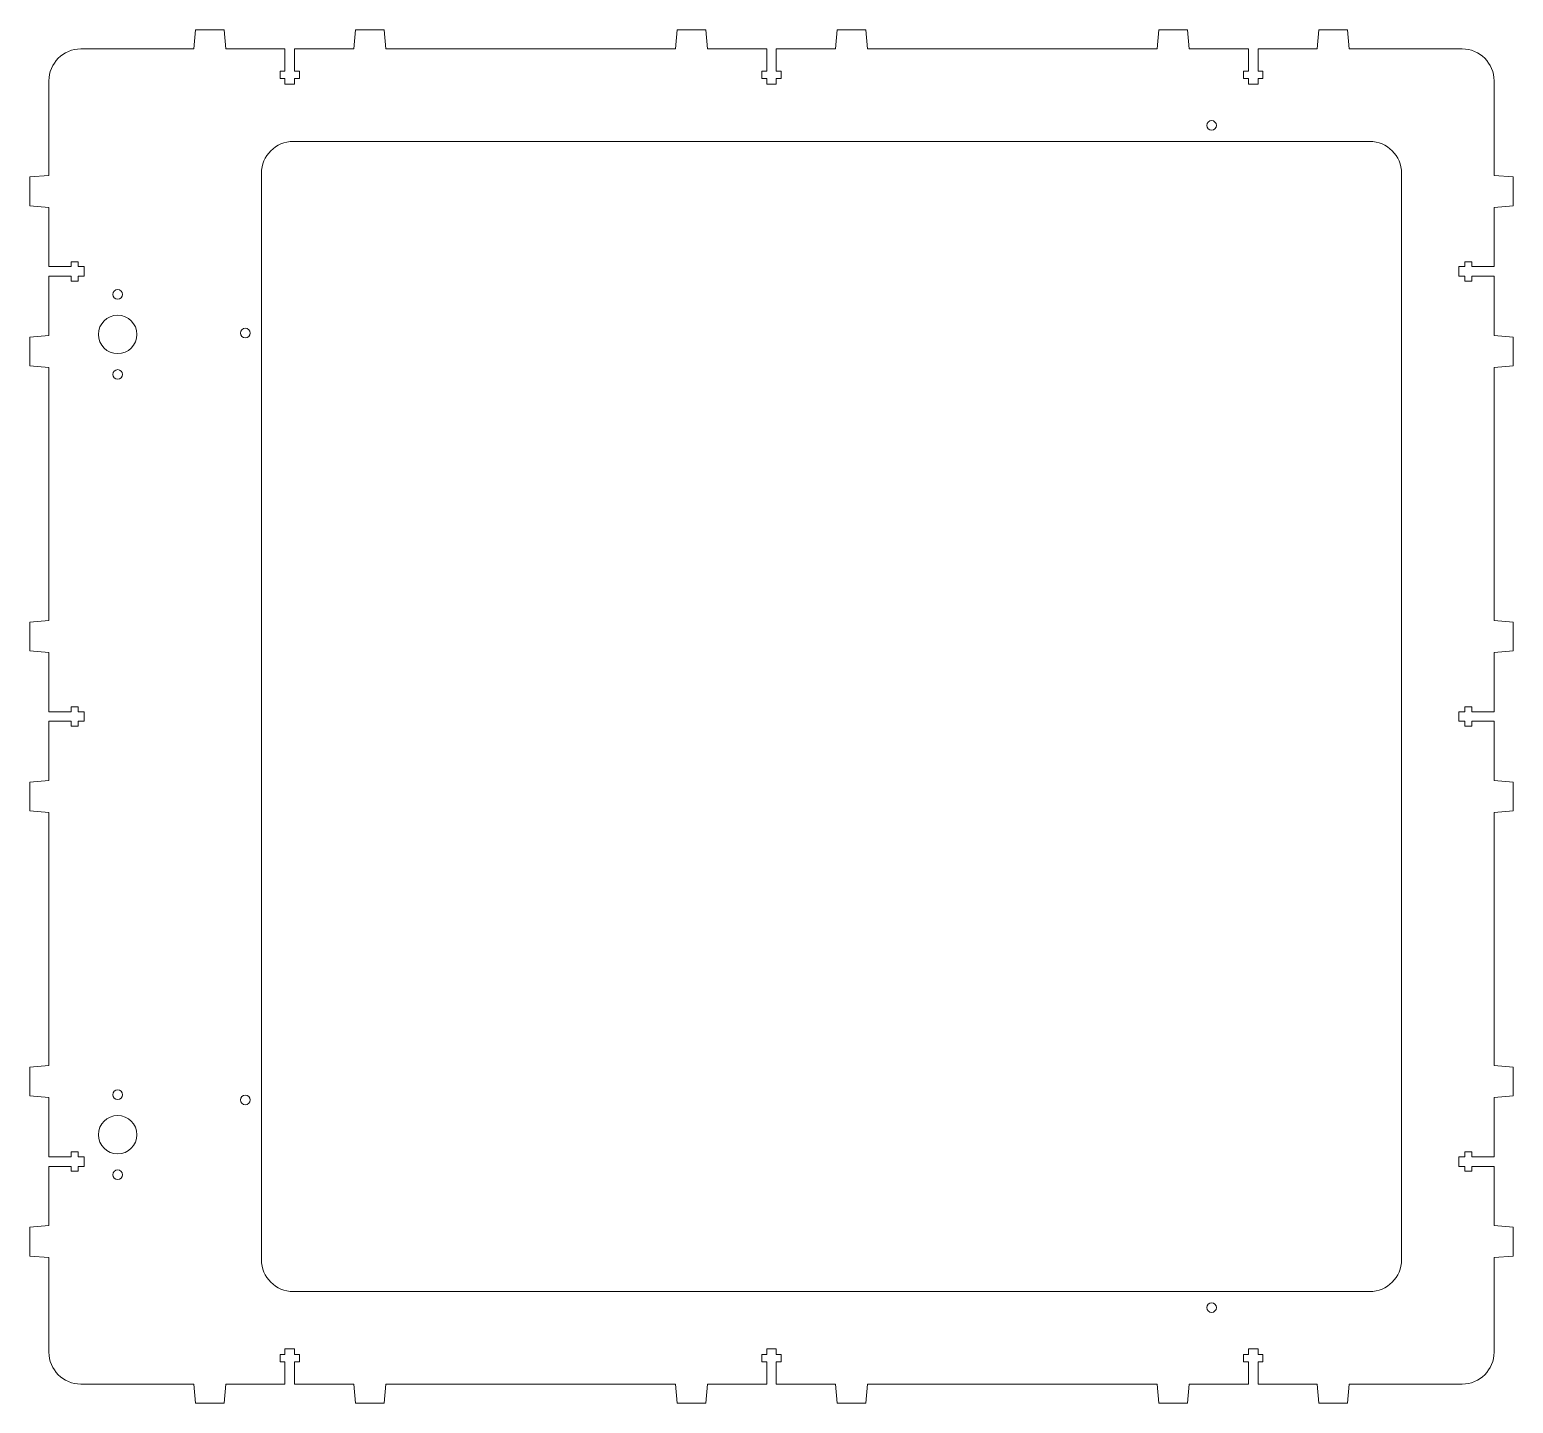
# Model space of a CAD drawing. Header units: millimetres. Extents: x -232 to 232, y -215 to 215.
import ezdxf

# ---------------------------------------------------------------- set-up
doc = ezdxf.new("R2010")
doc.units = ezdxf.units.MM

msp = doc.modelspace()

# ---------------------------------------------------------------- linework, layer by layer
at = {"color": 7, "linetype": 'Continuous', "lineweight": 15}
for p, q in [((-180.02, 214.55), (-180.52, 208.55)), ((-171.02, 214.55), (-180.02, 214.55)), ((-170.52, 208.55), (-171.02, 214.55)), ((-130.02, 214.55), (-130.52, 208.55)), ((-121.02, 214.55), (-130.02, 214.55)), ((-120.52, 208.55), (-121.02, 214.55)), ((-29.5, 214.55), (-30, 208.55)), ((-20.5, 214.55), (-29.5, 214.55)), ((-20, 208.55), (-20.5, 214.55)), ((20.5, 214.55), (20, 208.55)), ((20.5, 214.55), (29.5, 214.55)), ((30, 208.55), (29.5, 214.55)), ((121.02, 214.55), (120.52, 208.55)), ((121.02, 214.55), (130.02, 214.55)), ((130.52, 208.55), (130.02, 214.55)), ((171.02, 214.55), (170.52, 208.55)), ((171.02, 214.55), (180.02, 214.55)), ((180.52, 208.55), (180.02, 214.55)), ((-180.52, 208.55), (-215.78, 208.55)), ((-152.02, 208.55), (-170.52, 208.55)), ((-152.02, 208.55), (-152.02, 201.55)), ((-130.52, 208.55), (-149.02, 208.55)), ((-149.02, 201.55), (-149.02, 208.55)), ((-30, 208.55), (-120.52, 208.55)), ((-1.5, 208.55), (-20, 208.55)), ((-1.5, 208.55), (-1.5, 201.55)), ((1.5, 208.55), (20, 208.55)), ((1.5, 208.55), (1.5, 201.55)), ((30, 208.55), (120.52, 208.55)), ((130.52, 208.55), (149.02, 208.55)), ((149.02, 201.55), (149.02, 208.55)), ((152.02, 208.55), (170.52, 208.55)), ((152.02, 208.55), (152.02, 201.55)), ((180.52, 208.55), (215.78, 208.55)), ((-153.52, 201.55), (-153.52, 199.35)), ((-152.02, 201.55), (-153.52, 201.55)), ((-153.52, 199.35), (-152.02, 199.35)), ((-152.02, 199.35), (-152.02, 197.55)), ((-147.52, 201.55), (-149.02, 201.55)), ((-149.02, 199.35), (-147.52, 199.35)), ((-149.02, 197.55), (-149.02, 199.35)), ((-147.52, 199.35), (-147.52, 201.55)), ((-3, 201.55), (-3, 199.35)), ((-1.5, 201.55), (-3, 201.55)), ((-3, 199.35), (-1.5, 199.35)), ((-1.5, 199.35), (-1.5, 197.55)), ((1.5, 201.55), (3, 201.55)), ((3, 199.35), (1.5, 199.35)), ((1.5, 199.35), (1.5, 197.55)), ((3, 201.55), (3, 199.35)), ((147.52, 199.35), (147.52, 201.55)), ((147.52, 201.55), (149.02, 201.55)), ((149.02, 199.35), (147.52, 199.35)), ((149.02, 197.55), (149.02, 199.35)), ((152.02, 201.55), (153.52, 201.55)), ((153.52, 199.35), (152.02, 199.35)), ((152.02, 199.35), (152.02, 197.55)), ((153.52, 201.55), (153.52, 199.35)), ((-225.78, 198.55), (-225.78, 169.03)), ((-152.02, 197.55), (-149.02, 197.55)), ((-1.5, 197.55), (1.5, 197.55)), ((152.02, 197.55), (149.02, 197.55)), ((225.78, 198.55), (225.78, 169.03)), ((186.88, 179.65), (-149.38, 179.65)), ((-225.78, 169.03), (-231.78, 168.53)), ((-231.78, 168.53), (-231.78, 159.53)), ((-159.38, 169.65), (-159.38, -169.65)), ((196.88, -169.65), (196.88, 169.65)), ((231.78, 168.53), (225.78, 169.03)), ((231.78, 168.53), (231.78, 159.53)), ((-231.78, 159.53), (-225.78, 159.03)), ((-225.78, 159.03), (-225.78, 140.53)), ((225.78, 159.03), (231.78, 159.53)), ((225.78, 159.03), (225.78, 140.53)), ((-225.78, 140.53), (-218.78, 140.53)), ((-218.78, 140.53), (-218.78, 142.03)), ((-218.78, 142.03), (-216.58, 142.03)), ((-216.58, 142.03), (-216.58, 140.53)), ((-216.58, 140.53), (-214.78, 140.53)), ((-214.78, 140.53), (-214.78, 137.53)), ((214.78, 140.53), (214.78, 137.53)), ((216.58, 140.53), (214.78, 140.53)), ((216.58, 142.03), (216.58, 140.53)), ((218.78, 142.03), (216.58, 142.03)), ((218.78, 140.53), (218.78, 142.03)), ((225.78, 140.53), (218.78, 140.53)), ((-218.78, 137.53), (-225.78, 137.53)), ((-225.78, 137.53), (-225.78, 119.03)), ((-218.78, 136.03), (-218.78, 137.53)), ((-216.58, 136.03), (-218.78, 136.03)), ((-214.78, 137.53), (-216.58, 137.53)), ((-216.58, 137.53), (-216.58, 136.03)), ((214.78, 137.53), (216.58, 137.53)), ((216.58, 137.53), (216.58, 136.03)), ((216.58, 136.03), (218.78, 136.03)), ((218.78, 137.53), (225.78, 137.53)), ((218.78, 136.03), (218.78, 137.53)), ((225.78, 137.53), (225.78, 119.03)), ((-225.78, 119.03), (-231.78, 118.53)), ((-231.78, 118.53), (-231.78, 109.53)), ((231.78, 118.53), (225.78, 119.03)), ((231.78, 118.53), (231.78, 109.53)), ((-231.78, 109.53), (-225.78, 109.03)), ((-225.78, 109.03), (-225.78, 30)), ((225.78, 109.03), (231.78, 109.53)), ((225.78, 109.03), (225.78, 30)), ((-225.78, 30), (-231.78, 29.5)), ((-231.78, 29.5), (-231.78, 20.5)), ((231.78, 29.5), (225.78, 30)), ((231.78, 29.5), (231.78, 20.5)), ((-231.78, 20.5), (-225.78, 20)), ((-225.78, 20), (-225.78, 1.5)), ((225.78, 20), (231.78, 20.5)), ((225.78, 20), (225.78, 1.5)), ((-225.78, 1.5), (-218.78, 1.5)), ((-218.78, 1.5), (-218.78, 3)), ((-218.78, 3), (-216.58, 3)), ((-216.58, 3), (-216.58, 1.5)), ((-216.58, 1.5), (-214.78, 1.5)), ((-214.78, 1.5), (-214.78, -1.5)), ((214.78, 1.5), (214.78, -1.5)), ((216.58, 1.5), (214.78, 1.5)), ((216.58, 3), (216.58, 1.5)), ((218.78, 3), (216.58, 3)), ((218.78, 1.5), (218.78, 3)), ((225.78, 1.5), (218.78, 1.5)), ((-218.78, -1.5), (-225.78, -1.5)), ((-225.78, -1.5), (-225.78, -20)), ((-218.78, -3), (-218.78, -1.5)), ((-216.58, -3), (-218.78, -3)), ((-214.78, -1.5), (-216.58, -1.5)), ((-216.58, -1.5), (-216.58, -3)), ((214.78, -1.5), (216.58, -1.5)), ((216.58, -1.5), (216.58, -3)), ((216.58, -3), (218.78, -3)), ((218.78, -1.5), (225.78, -1.5)), ((218.78, -3), (218.78, -1.5)), ((225.78, -1.5), (225.78, -20)), ((-225.78, -20), (-231.78, -20.5)), ((-231.78, -20.5), (-231.78, -29.5)), ((231.78, -20.5), (225.78, -20)), ((231.78, -20.5), (231.78, -29.5)), ((-231.78, -29.5), (-225.78, -30)), ((-225.78, -30), (-225.78, -109.03)), ((225.78, -30), (231.78, -29.5)), ((225.78, -30), (225.78, -109.03)), ((-225.78, -109.03), (-231.78, -109.53)), ((-231.78, -109.53), (-231.78, -118.53)), ((231.78, -109.53), (225.78, -109.03)), ((231.78, -109.53), (231.78, -118.53)), ((-231.78, -118.53), (-225.78, -119.03)), ((-225.78, -119.03), (-225.78, -137.53)), ((225.78, -119.03), (231.78, -118.53)), ((225.78, -119.03), (225.78, -137.53)), ((-225.78, -137.53), (-218.78, -137.53)), ((-218.78, -137.53), (-218.78, -136.03)), ((-218.78, -136.03), (-216.58, -136.03)), ((-216.58, -136.03), (-216.58, -137.53)), ((-216.58, -137.53), (-214.78, -137.53)), ((-214.78, -137.53), (-214.78, -140.53)), ((214.78, -137.53), (214.78, -140.53)), ((216.58, -137.53), (214.78, -137.53)), ((216.58, -136.03), (216.58, -137.53)), ((218.78, -136.03), (216.58, -136.03)), ((218.78, -137.53), (218.78, -136.03)), ((225.78, -137.53), (218.78, -137.53)), ((-218.78, -140.53), (-225.78, -140.53)), ((-225.78, -140.53), (-225.78, -159.03)), ((-218.78, -142.03), (-218.78, -140.53)), ((-216.58, -142.03), (-218.78, -142.03)), ((-214.78, -140.53), (-216.58, -140.53)), ((-216.58, -140.53), (-216.58, -142.03)), ((214.78, -140.53), (216.58, -140.53)), ((216.58, -140.53), (216.58, -142.03)), ((216.58, -142.03), (218.78, -142.03)), ((218.78, -140.53), (225.78, -140.53)), ((218.78, -142.03), (218.78, -140.53)), ((225.78, -140.53), (225.78, -159.03)), ((-225.78, -159.03), (-231.78, -159.53)), ((-231.78, -159.53), (-231.78, -168.53)), ((231.78, -159.53), (225.78, -159.03)), ((231.78, -159.53), (231.78, -168.53)), ((-231.78, -168.53), (-225.78, -169.03)), ((-225.78, -169.03), (-225.78, -198.55)), ((225.78, -169.03), (231.78, -168.53)), ((225.78, -169.03), (225.78, -198.55)), ((-149.38, -179.65), (186.88, -179.65)), ((-152.02, -199.35), (-152.02, -197.55)), ((-152.02, -197.55), (-149.02, -197.55)), ((-149.02, -197.55), (-149.02, -199.35)), ((-1.5, -199.35), (-1.5, -197.55)), ((-1.5, -197.55), (1.5, -197.55)), ((1.5, -199.35), (1.5, -197.55)), ((149.02, -197.55), (149.02, -199.35)), ((152.02, -197.55), (149.02, -197.55)), ((152.02, -199.35), (152.02, -197.55)), ((-153.52, -201.55), (-153.52, -199.35)), ((-153.52, -199.35), (-152.02, -199.35)), ((-152.02, -201.55), (-153.52, -201.55)), ((-152.02, -208.55), (-152.02, -201.55)), ((-149.02, -199.35), (-147.52, -199.35)), ((-147.52, -201.55), (-149.02, -201.55)), ((-149.02, -201.55), (-149.02, -208.55)), ((-147.52, -199.35), (-147.52, -201.55)), ((-3, -201.55), (-3, -199.35)), ((-3, -199.35), (-1.5, -199.35)), ((-1.5, -201.55), (-3, -201.55)), ((-1.5, -208.55), (-1.5, -201.55)), ((3, -199.35), (1.5, -199.35)), ((1.5, -201.55), (3, -201.55)), ((1.5, -208.55), (1.5, -201.55)), ((3, -201.55), (3, -199.35)), ((147.52, -199.35), (147.52, -201.55)), ((149.02, -199.35), (147.52, -199.35)), ((147.52, -201.55), (149.02, -201.55)), ((149.02, -201.55), (149.02, -208.55)), ((153.52, -199.35), (152.02, -199.35)), ((152.02, -201.55), (153.52, -201.55)), ((152.02, -208.55), (152.02, -201.55)), ((153.52, -201.55), (153.52, -199.35)), ((-215.78, -208.55), (-180.52, -208.55)), ((-180.52, -208.55), (-180.02, -214.55)), ((-171.02, -214.55), (-170.52, -208.55)), ((-170.52, -208.55), (-152.02, -208.55)), ((-149.02, -208.55), (-130.52, -208.55)), ((-130.52, -208.55), (-130.02, -214.55)), ((-121.02, -214.55), (-120.52, -208.55)), ((-120.52, -208.55), (-30, -208.55)), ((-30, -208.55), (-29.5, -214.55)), ((-20.5, -214.55), (-20, -208.55)), ((-20, -208.55), (-1.5, -208.55)), ((20, -208.55), (1.5, -208.55)), ((20, -208.55), (20.5, -214.55)), ((29.5, -214.55), (30, -208.55)), ((120.52, -208.55), (30, -208.55)), ((120.52, -208.55), (121.02, -214.55)), ((130.02, -214.55), (130.52, -208.55)), ((149.02, -208.55), (130.52, -208.55)), ((170.52, -208.55), (152.02, -208.55)), ((170.52, -208.55), (171.02, -214.55)), ((180.02, -214.55), (180.52, -208.55)), ((215.78, -208.55), (180.52, -208.55)), ((-171.02, -214.55), (-180.02, -214.55)), ((-121.02, -214.55), (-130.02, -214.55)), ((-20.5, -214.55), (-29.5, -214.55)), ((20.5, -214.55), (29.5, -214.55)), ((121.02, -214.55), (130.02, -214.55)), ((171.02, -214.55), (180.02, -214.55))]:
    msp.add_line(p, q, dxfattribs=at)
for centre, radius in [((137.5, 184.65), 1.5), ((-204.28, 131.85), 1.5), ((-204.28, 119.35), 6), ((-164.38, 119.77), 1.5), ((-204.28, 106.85), 1.5), ((-204.28, -118.15), 1.5), ((-164.38, -119.77), 1.5), ((-204.28, -130.65), 6), ((-204.28, -143.15), 1.5), ((137.5, -184.65), 1.5)]:
    msp.add_circle(centre, radius, dxfattribs=at)
for centre, start, end in [((-215.78, 198.55), 90, 180), ((215.78, 198.55), 0, 90), ((-149.38, 169.65), 90, 180), ((186.88, 169.65), 0, 90), ((-149.38, -169.65), 180, 270), ((186.88, -169.65), 270, 0), ((-215.78, -198.55), 180, 270), ((215.78, -198.55), 270, 0)]:
    msp.add_arc(centre, 10, start, end, dxfattribs=at)

doc.saveas('drawing.dxf')
